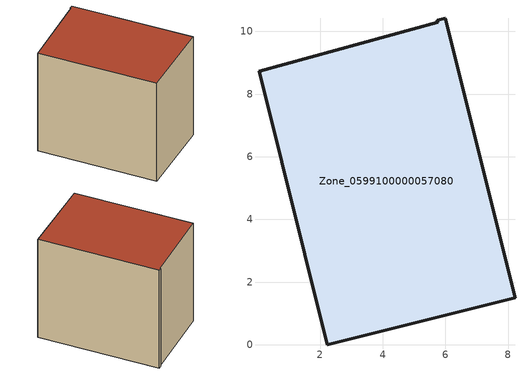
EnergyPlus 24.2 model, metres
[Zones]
Zone_0599100000057080
 floor ground (C_G): 0.05,8.73 5.75,10.3 5.74,10.36 5.99,10.42 8.22,1.5 2.23,0 z0
 wall outside (C_F): 8.22,1.5 5.99,10.42 5.74,10.36 5.75,10.3 0.05,8.73 2.23,0 8.22,1.5 z0:8.18
 roof outside (C_R): 5.75,10.3 0.05,8.73 2.23,0 8.22,1.5 5.99,10.42 5.74,10.36 z8.18
[BUILDING]
Pand.0599100000057080: North Axis=0; Terrain=City; Loads Convergence Tolerance Value=0.04; Temperature Convergence Tolerance Value=0.4; Solar Distribution=FullExterior; Maximum Number of Warmup Days=25; Minimum Number of Warmup Days=1
[Site:Location]
Rotterdam.The.Hague.AP_ZH_NLD Design_Conditions: Latitude=51.96; Longitude=4.45; Time Zone=1; Elevation=-4.5
[SITE:GROUNDTEMPERATURE:BUILDINGSURFACE]
18, 18, 18, 18, 18, 18, 18, 18, 18, 18, 18, 18
[MATERIAL] Thermal Absorptance=0.9; Solar Absorptance=0.7; Visible Absorptance=0.7
Name | Roughness | Thickness | Conductivity | Density | Specific Heat
G.TI.1946-1964 | MediumSmooth | 0.15 | 1 | 540 | 1210
F.TI.1946-1964 | Rough | 0.3 | 0.857143 | 1920 | 840
R.TI.1946-1964 | MediumRough | 0.2 | 0.277778 | 1500 | 1000
[CONSTRUCTION]
C_G: G.TI.1946-1964
C_F: F.TI.1946-1964
C_R: R.TI.1946-1964
[ZONE]
Zone_0599100000057080: Type=1; Multiplier=1; Ceiling Height=Autocalculate; Volume=Autocalculate; Floor Area=autocalculate; Part of Total Floor Area=Yes
[ZONEINFILTRATION:DESIGNFLOWRATE]
Infil_Zone_0599100000057080: Zone or ZoneList or Space or SpaceList=Zone_0599100000057080; Schedule=AlwaysOn; Design Flow Rate Calculation Method=Flow/Area; Flow Rate per Floor Area=0.003; Constant Term Coefficient=1; Temperature Term Coefficient=0; Velocity Term Coefficient=0; Velocity Squared Term Coefficient=0
[HVACTEMPLATE:ZONE:IDEALLOADSAIRSYSTEM]
Zone_0599100000057080: Maximum Heating Supply Air Temperature=50; Minimum Cooling Supply Air Temperature=13; Maximum Heating Supply Air Humidity Ratio=0.0156; Minimum Cooling Supply Air Humidity Ratio=0.0077; Heating Limit=NoLimit; Cooling Limit=NoLimit; Dehumidification Control Type=ConstantSensibleHeatRatio; Cooling Sensible Heat Ratio=0.7; Dehumidification Setpoint=60; Humidification Control Type=None; Humidification Setpoint=30; Outdoor Air Method=None; Outdoor Air Flow Rate per Person=0.00944; Outdoor Air Flow Rate per Zone Floor Area=0; Outdoor Air Flow Rate per Zone=0; Demand Controlled Ventilation Type=None; Outdoor Air Economizer Type=NoEconomizer; Heat Recovery Type=None; Sensible Heat Recovery Effectiveness=0.7; Latent Heat Recovery Effectiveness=0.65
[ZONECONTROL:THERMOSTAT]
ThermostatControl_Zone_0599100000057080: Zone or ZoneList=Zone_0599100000057080; Control Type Schedule=DualSetpointControlType; Control 1=Thermostat_Zone_0599100000057080; Temperature Difference Between Cutout And Setpoint=0
[THERMOSTATSETPOINT:DUALSETPOINT]
Thermostat_Zone_0599100000057080: Heating Setpoint Temperature Schedule=HeatingSetpoint_Zone_0599100000057080; Cooling Setpoint Temperature Schedule=CoolingSetpoint_Zone_0599100000057080
[SCHEDULE:COMPACT]
HeatingSetpoint_Zone_0599100000057080: Through: 12/31, For: AllDays, Until: 24:00, 21
CoolingSetpoint_Zone_0599100000057080: Through: 12/31, For: AllDays, Until: 24:00, 24
DualSetpointControlType: Through: 12/31, For: AllDays, Until: 24:00, 4
AlwaysOn: Through: 12/31, For: AllDays, Until: 24:00, 1
